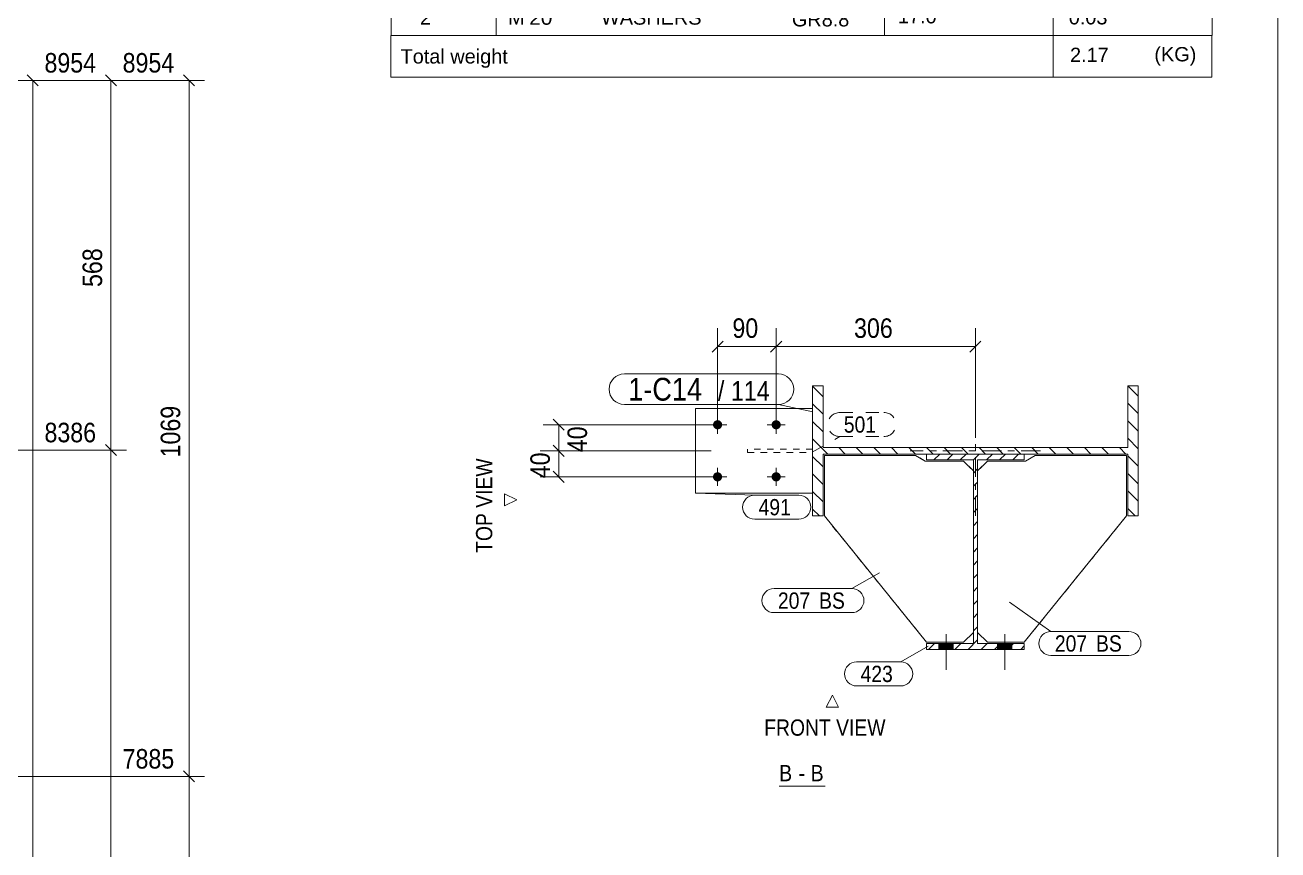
# Model space of a CAD drawing. Header units: millimetres. Extents: x 2 to 579, y 1 to 825.
# Drawn here: x 386.6 to 579, y 531.4 to 658.1 of the extents above; entities that cross this region are included whole.
import ezdxf

# ---------------------------------------------------------------- set-up
doc = ezdxf.new("R2010")
doc.units = ezdxf.units.MM
for name, pattern in [('XKITLINE00', [0]), ('XKITLINE01', [4, 1, -1, 1, -1]), ('XKITLINE02', [4, 2, -2]), ('XKITLINE03', [6, 3, -1, 1, -1])]:
    doc.linetypes.add(name, pattern=pattern)
for name, color, linetype, lineweight in [('Bolt', 3, 'Continuous', 0), ('Dimensions', 7, 'Continuous', 0), ('DrawingSheet', 5, 'Continuous', 0), ('OtherObjectType', 7, 'Continuous', 0), ('Part', 2, 'Continuous', 0), ('PartMark', 7, 'Continuous', 0)]:
    doc.layers.add(name, color=color, linetype=linetype, lineweight=lineweight)
doc.styles.add('ARIAL', font='ARIAL.TTF')
doc.styles.add('ARIAL_NARROW', font='ARIALN.TTF')

# ---------------------------------------------------------------- blocks, each defined once
blk = doc.blocks.new('*A7')
at = {"layer": 'Part', "color": 7, "linetype": 'XKITLINE00', "lineweight": 0}
for p, q in [((509.14, 601.02), (507.54, 602.62)), ((557.54, 601.11), (555.94, 602.71)), ((509.14, 598.33), (507.54, 599.93)), ((557.54, 598.42), (555.94, 600.02)), ((509.14, 595.63), (507.54, 597.23)), ((557.54, 595.72), (555.94, 597.32)), ((557.54, 593.03), (555.94, 594.63)), ((509.86, 592.21), (507.54, 594.54)), ((512.56, 592.21), (511.56, 593.21)), ((515.25, 592.21), (514.25, 593.21)), ((517.95, 592.21), (516.95, 593.21)), ((520.64, 592.21), (519.64, 593.21)), ((523.33, 592.21), (522.33, 593.21)), ((526.03, 592.21), (525.03, 593.21)), ((528.72, 592.21), (527.72, 593.21)), ((531.42, 592.21), (530.42, 593.21)), ((534.11, 592.21), (533.11, 593.21)), ((536.81, 592.21), (535.81, 593.21)), ((539.5, 592.21), (538.5, 593.21)), ((542.19, 592.21), (541.19, 593.21)), ((544.89, 592.21), (543.89, 593.21)), ((547.58, 592.21), (546.58, 593.21)), ((550.28, 592.21), (549.28, 593.21)), ((552.97, 592.21), (551.97, 593.21)), ((555.66, 592.21), (554.66, 593.21)), ((509.14, 590.24), (507.54, 591.84)), ((557.54, 590.34), (555.94, 591.94)), ((509.14, 587.55), (507.54, 589.15)), ((557.54, 587.64), (555.94, 589.24)), ((509.14, 584.86), (507.54, 586.46)), ((557.54, 584.95), (555.94, 586.55)), ((508.59, 582.71), (507.54, 583.76)), ((557.08, 582.71), (555.94, 583.85))]:
    blk.add_line(p, q, dxfattribs=at)
blk = doc.blocks.new('*A8')
at = {"layer": 'Part', "color": 7, "linetype": 'XKITLINE00', "lineweight": 0}
for p, q in [((525.04, 592.21), (525.04, 592.21)), ((525.04, 592.21), (525.04, 592.21)), ((527.06, 592.21), (526.16, 591.31)), ((529.08, 592.21), (528.18, 591.31)), ((531.1, 592.21), (530.2, 591.31)), ((533.12, 592.21), (532.22, 591.31)), ((535.14, 592.21), (534.24, 591.31)), ((537.16, 592.21), (536.26, 591.31)), ((539.18, 592.21), (538.28, 591.31)), ((532.87, 589.94), (532.22, 589.29)), ((532.87, 587.91), (532.22, 587.26)), ((532.87, 585.89), (532.22, 585.24)), ((532.87, 583.87), (532.22, 583.22)), ((532.87, 581.85), (532.22, 581.2)), ((532.87, 579.83), (532.22, 579.18)), ((532.87, 577.81), (532.22, 577.16)), ((532.87, 575.79), (532.22, 575.14)), ((532.87, 573.77), (532.22, 573.12)), ((532.87, 571.75), (532.22, 571.1)), ((532.87, 569.73), (532.22, 569.08)), ((532.87, 567.71), (532.22, 567.06)), ((532.87, 565.69), (532.22, 565.04)), ((526.25, 563.11), (525.35, 562.21)), ((528.27, 563.11), (527.37, 562.21)), ((530.29, 563.11), (529.39, 562.21)), ((532.87, 563.67), (531.41, 562.21)), ((534.33, 563.11), (533.43, 562.21)), ((536.35, 563.11), (535.45, 562.21)), ((538.37, 563.11), (537.47, 562.21)), ((540.04, 562.76), (539.49, 562.21))]:
    blk.add_line(p, q, dxfattribs=at)
blk = doc.blocks.new('*A116')
at = {"layer": 'Bolt'}
for points in [[(492.97, 597.41), (493.01, 597.41), (493.04, 597.41), (493.08, 597.4), (493.11, 597.39), (493.14, 597.38), (493.18, 597.37), (493.21, 597.36), (493.24, 597.35), (493.27, 597.33), (493.3, 597.31), (493.33, 597.3), (493.36, 597.28), (493.38, 597.25), (493.41, 597.23), (493.44, 597.21), (493.46, 597.18), (493.48, 597.16), (493.5, 597.13), (493.52, 597.1), (493.54, 597.07), (493.56, 597.04), (493.57, 597.01), (493.59, 596.98), (493.6, 596.95), (493.61, 596.92), (493.62, 596.88), (493.63, 596.85), (493.63, 596.82), (493.64, 596.78), (493.64, 596.75), (493.64, 596.71), (493.64, 596.68), (493.64, 596.64), (493.63, 596.61), (493.63, 596.58), (493.62, 596.54), (493.61, 596.51), (493.6, 596.48), (493.59, 596.45), (493.57, 596.41), (493.56, 596.38), (493.54, 596.35), (493.52, 596.32), (493.5, 596.3), (493.48, 596.27), (493.46, 596.24), (493.44, 596.22), (493.41, 596.19), (493.38, 596.17), (493.36, 596.15), (493.33, 596.13), (493.3, 596.11), (493.27, 596.1), (493.24, 596.08), (493.21, 596.07), (493.18, 596.05), (493.14, 596.04), (493.11, 596.03), (493.08, 596.03), (493.04, 596.02), (493.01, 596.02), (492.97, 596.01), (492.94, 596.01), (492.91, 596.01), (492.87, 596.02), (492.84, 596.02), (492.8, 596.03), (492.77, 596.03), (492.74, 596.04), (492.7, 596.05), (492.67, 596.07), (492.64, 596.08), (492.61, 596.1), (492.58, 596.11), (492.55, 596.13), (492.52, 596.15), (492.5, 596.17), (492.47, 596.19), (492.45, 596.22), (492.42, 596.24), (492.4, 596.27), (492.38, 596.3), (492.36, 596.32), (492.34, 596.35), (492.32, 596.38), (492.31, 596.41), (492.29, 596.45), (492.28, 596.48), (492.27, 596.51), (492.26, 596.54), (492.25, 596.58), (492.25, 596.61), (492.24, 596.64), (492.24, 596.68), (492.24, 596.71), (492.24, 596.75), (492.24, 596.78), (492.25, 596.82), (492.25, 596.85), (492.26, 596.88), (492.27, 596.92), (492.28, 596.95), (492.29, 596.98), (492.31, 597.01), (492.32, 597.04), (492.34, 597.07), (492.36, 597.1), (492.38, 597.13), (492.4, 597.16), (492.42, 597.18), (492.45, 597.21), (492.47, 597.23), (492.5, 597.25), (492.52, 597.28), (492.55, 597.3), (492.58, 597.31), (492.61, 597.33), (492.64, 597.35), (492.67, 597.36), (492.7, 597.37), (492.74, 597.38), (492.77, 597.39), (492.8, 597.4), (492.84, 597.41), (492.87, 597.41), (492.91, 597.41), (492.94, 597.41)], [(501.97, 597.41), (502.01, 597.41), (502.04, 597.41), (502.08, 597.4), (502.11, 597.39), (502.14, 597.38), (502.18, 597.37), (502.21, 597.36), (502.24, 597.35), (502.27, 597.33), (502.3, 597.31), (502.33, 597.3), (502.36, 597.28), (502.38, 597.25), (502.41, 597.23), (502.44, 597.21), (502.46, 597.18), (502.48, 597.16), (502.5, 597.13), (502.52, 597.1), (502.54, 597.07), (502.56, 597.04), (502.57, 597.01), (502.59, 596.98), (502.6, 596.95), (502.61, 596.92), (502.62, 596.88), (502.63, 596.85), (502.63, 596.82), (502.64, 596.78), (502.64, 596.75), (502.64, 596.71), (502.64, 596.68), (502.64, 596.64), (502.63, 596.61), (502.63, 596.58), (502.62, 596.54), (502.61, 596.51), (502.6, 596.48), (502.59, 596.45), (502.57, 596.41), (502.56, 596.38), (502.54, 596.35), (502.52, 596.32), (502.5, 596.3), (502.48, 596.27), (502.46, 596.24), (502.44, 596.22), (502.41, 596.19), (502.38, 596.17), (502.36, 596.15), (502.33, 596.13), (502.3, 596.11), (502.27, 596.1), (502.24, 596.08), (502.21, 596.07), (502.18, 596.05), (502.14, 596.04), (502.11, 596.03), (502.08, 596.03), (502.04, 596.02), (502.01, 596.02), (501.97, 596.01), (501.94, 596.01), (501.91, 596.01), (501.87, 596.02), (501.84, 596.02), (501.8, 596.03), (501.77, 596.03), (501.74, 596.04), (501.7, 596.05), (501.67, 596.07), (501.64, 596.08), (501.61, 596.1), (501.58, 596.11), (501.55, 596.13), (501.52, 596.15), (501.5, 596.17), (501.47, 596.19), (501.45, 596.22), (501.42, 596.24), (501.4, 596.27), (501.38, 596.3), (501.36, 596.32), (501.34, 596.35), (501.32, 596.38), (501.31, 596.41), (501.29, 596.45), (501.28, 596.48), (501.27, 596.51), (501.26, 596.54), (501.25, 596.58), (501.25, 596.61), (501.24, 596.64), (501.24, 596.68), (501.24, 596.71), (501.24, 596.75), (501.24, 596.78), (501.25, 596.82), (501.25, 596.85), (501.26, 596.88), (501.27, 596.92), (501.28, 596.95), (501.29, 596.98), (501.31, 597.01), (501.32, 597.04), (501.34, 597.07), (501.36, 597.1), (501.38, 597.13), (501.4, 597.16), (501.42, 597.18), (501.45, 597.21), (501.47, 597.23), (501.5, 597.25), (501.52, 597.28), (501.55, 597.3), (501.58, 597.31), (501.61, 597.33), (501.64, 597.35), (501.67, 597.36), (501.7, 597.37), (501.74, 597.38), (501.77, 597.39), (501.8, 597.4), (501.84, 597.41), (501.87, 597.41), (501.91, 597.41), (501.94, 597.41)], [(492.97, 589.41), (493.01, 589.41), (493.04, 589.41), (493.08, 589.4), (493.11, 589.39), (493.14, 589.38), (493.18, 589.37), (493.21, 589.36), (493.24, 589.35), (493.27, 589.33), (493.3, 589.31), (493.33, 589.3), (493.36, 589.28), (493.38, 589.25), (493.41, 589.23), (493.44, 589.21), (493.46, 589.18), (493.48, 589.16), (493.5, 589.13), (493.52, 589.1), (493.54, 589.07), (493.56, 589.04), (493.57, 589.01), (493.59, 588.98), (493.6, 588.95), (493.61, 588.92), (493.62, 588.88), (493.63, 588.85), (493.63, 588.82), (493.64, 588.78), (493.64, 588.75), (493.64, 588.71), (493.64, 588.68), (493.64, 588.64), (493.63, 588.61), (493.63, 588.58), (493.62, 588.54), (493.61, 588.51), (493.6, 588.48), (493.59, 588.45), (493.57, 588.41), (493.56, 588.38), (493.54, 588.35), (493.52, 588.32), (493.5, 588.3), (493.48, 588.27), (493.46, 588.24), (493.44, 588.22), (493.41, 588.19), (493.38, 588.17), (493.36, 588.15), (493.33, 588.13), (493.3, 588.11), (493.27, 588.1), (493.24, 588.08), (493.21, 588.07), (493.18, 588.05), (493.14, 588.04), (493.11, 588.03), (493.08, 588.03), (493.04, 588.02), (493.01, 588.02), (492.97, 588.01), (492.94, 588.01), (492.91, 588.01), (492.87, 588.02), (492.84, 588.02), (492.8, 588.03), (492.77, 588.03), (492.74, 588.04), (492.7, 588.05), (492.67, 588.07), (492.64, 588.08), (492.61, 588.1), (492.58, 588.11), (492.55, 588.13), (492.52, 588.15), (492.5, 588.17), (492.47, 588.19), (492.45, 588.22), (492.42, 588.24), (492.4, 588.27), (492.38, 588.3), (492.36, 588.32), (492.34, 588.35), (492.32, 588.38), (492.31, 588.41), (492.29, 588.45), (492.28, 588.48), (492.27, 588.51), (492.26, 588.54), (492.25, 588.58), (492.25, 588.61), (492.24, 588.64), (492.24, 588.68), (492.24, 588.71), (492.24, 588.75), (492.24, 588.78), (492.25, 588.82), (492.25, 588.85), (492.26, 588.88), (492.27, 588.92), (492.28, 588.95), (492.29, 588.98), (492.31, 589.01), (492.32, 589.04), (492.34, 589.07), (492.36, 589.1), (492.38, 589.13), (492.4, 589.16), (492.42, 589.18), (492.45, 589.21), (492.47, 589.23), (492.5, 589.25), (492.52, 589.28), (492.55, 589.3), (492.58, 589.31), (492.61, 589.33), (492.64, 589.35), (492.67, 589.36), (492.7, 589.37), (492.74, 589.38), (492.77, 589.39), (492.8, 589.4), (492.84, 589.41), (492.87, 589.41), (492.91, 589.41), (492.94, 589.41)], [(501.97, 589.41), (502.01, 589.41), (502.04, 589.41), (502.08, 589.4), (502.11, 589.39), (502.14, 589.38), (502.18, 589.37), (502.21, 589.36), (502.24, 589.35), (502.27, 589.33), (502.3, 589.31), (502.33, 589.3), (502.36, 589.28), (502.38, 589.25), (502.41, 589.23), (502.44, 589.21), (502.46, 589.18), (502.48, 589.16), (502.5, 589.13), (502.52, 589.1), (502.54, 589.07), (502.56, 589.04), (502.57, 589.01), (502.59, 588.98), (502.6, 588.95), (502.61, 588.92), (502.62, 588.88), (502.63, 588.85), (502.63, 588.82), (502.64, 588.78), (502.64, 588.75), (502.64, 588.71), (502.64, 588.68), (502.64, 588.64), (502.63, 588.61), (502.63, 588.58), (502.62, 588.54), (502.61, 588.51), (502.6, 588.48), (502.59, 588.45), (502.57, 588.41), (502.56, 588.38), (502.54, 588.35), (502.52, 588.32), (502.5, 588.3), (502.48, 588.27), (502.46, 588.24), (502.44, 588.22), (502.41, 588.19), (502.38, 588.17), (502.36, 588.15), (502.33, 588.13), (502.3, 588.11), (502.27, 588.1), (502.24, 588.08), (502.21, 588.07), (502.18, 588.05), (502.14, 588.04), (502.11, 588.03), (502.08, 588.03), (502.04, 588.02), (502.01, 588.02), (501.97, 588.01), (501.94, 588.01), (501.91, 588.01), (501.87, 588.02), (501.84, 588.02), (501.8, 588.03), (501.77, 588.03), (501.74, 588.04), (501.7, 588.05), (501.67, 588.07), (501.64, 588.08), (501.61, 588.1), (501.58, 588.11), (501.55, 588.13), (501.52, 588.15), (501.5, 588.17), (501.47, 588.19), (501.45, 588.22), (501.42, 588.24), (501.4, 588.27), (501.38, 588.3), (501.36, 588.32), (501.34, 588.35), (501.32, 588.38), (501.31, 588.41), (501.29, 588.45), (501.28, 588.48), (501.27, 588.51), (501.26, 588.54), (501.25, 588.58), (501.25, 588.61), (501.24, 588.64), (501.24, 588.68), (501.24, 588.71), (501.24, 588.75), (501.24, 588.78), (501.25, 588.82), (501.25, 588.85), (501.26, 588.88), (501.27, 588.92), (501.28, 588.95), (501.29, 588.98), (501.31, 589.01), (501.32, 589.04), (501.34, 589.07), (501.36, 589.1), (501.38, 589.13), (501.4, 589.16), (501.42, 589.18), (501.45, 589.21), (501.47, 589.23), (501.5, 589.25), (501.52, 589.28), (501.55, 589.3), (501.58, 589.31), (501.61, 589.33), (501.64, 589.35), (501.67, 589.36), (501.7, 589.37), (501.74, 589.38), (501.77, 589.39), (501.8, 589.4), (501.84, 589.41), (501.87, 589.41), (501.91, 589.41), (501.94, 589.41)]]:
    blk.add_hatch(color=3, dxfattribs=at).paths.add_polyline_path(points, flags=17)
at = {"layer": 'Bolt', "color": 3, "linetype": 'XKITLINE00', "lineweight": 0}
for p, q in [((491.54, 596.71), (494.34, 596.71)), ((492.94, 598.11), (492.94, 595.31)), ((500.54, 596.71), (503.34, 596.71)), ((501.94, 598.11), (501.94, 595.31)), ((492.94, 590.11), (492.94, 587.31)), ((501.94, 590.11), (501.94, 587.31)), ((491.54, 588.71), (494.34, 588.71)), ((500.54, 588.71), (503.34, 588.71))]:
    blk.add_line(p, q, dxfattribs=at)
blk = doc.blocks.new('*A117')
at = {"layer": 'Bolt'}
for points in [[(529.14, 563.11), (529.14, 562.21), (526.94, 562.21), (526.94, 563.11)], [(529.14, 563.11), (529.14, 562.21), (526.94, 562.21), (526.94, 563.11)], [(529.14, 563.11), (529.14, 562.21), (526.94, 562.21), (526.94, 563.11)], [(529.14, 563.11), (529.14, 562.21), (526.94, 562.21), (526.94, 563.11)], [(538.14, 563.11), (538.14, 562.21), (535.94, 562.21), (535.94, 563.11)], [(538.14, 563.11), (538.14, 562.21), (535.94, 562.21), (535.94, 563.11)], [(538.14, 563.11), (538.14, 562.21), (535.94, 562.21), (535.94, 563.11)], [(538.14, 563.11), (538.14, 562.21), (535.94, 562.21), (535.94, 563.11)]]:
    blk.add_hatch(color=3, dxfattribs=at).paths.add_polyline_path(points, flags=17)
at = {"layer": 'Bolt', "color": 3, "linetype": 'XKITLINE00', "lineweight": 0}
for p, q in [((528.04, 564.56), (528.04, 559.06)), ((528.04, 564.56), (528.04, 559.06)), ((528.04, 564.56), (528.04, 559.06)), ((528.04, 564.56), (528.04, 559.06)), ((537.04, 564.56), (537.04, 559.06)), ((537.04, 564.56), (537.04, 559.06)), ((537.04, 564.56), (537.04, 559.06)), ((537.04, 564.56), (537.04, 559.06)), ((526.94, 563.11), (526.94, 562.21)), ((526.94, 563.11), (526.94, 562.21)), ((526.94, 563.11), (526.94, 562.21)), ((526.94, 563.11), (526.94, 562.21)), ((529.14, 563.11), (529.14, 562.21)), ((529.14, 563.11), (529.14, 562.21)), ((529.14, 563.11), (529.14, 562.21)), ((529.14, 563.11), (529.14, 562.21)), ((535.94, 563.11), (535.94, 562.21)), ((535.94, 563.11), (535.94, 562.21)), ((535.94, 563.11), (535.94, 562.21)), ((535.94, 563.11), (535.94, 562.21)), ((538.14, 563.11), (538.14, 562.21)), ((538.14, 563.11), (538.14, 562.21)), ((538.14, 563.11), (538.14, 562.21)), ((538.14, 563.11), (538.14, 562.21))]:
    blk.add_line(p, q, dxfattribs=at)
blk = doc.blocks.new('*A118')
at = {"layer": 'Part', "color": 2, "linetype": 'XKITLINE00', "lineweight": 0}
for p, q in [((507.54, 582.71), (507.54, 602.71)), ((507.54, 602.71), (509.14, 602.71)), ((509.14, 602.71), (509.14, 593.21)), ((555.94, 602.71), (557.54, 602.71)), ((555.94, 593.21), (555.94, 602.71)), ((557.54, 602.71), (557.54, 582.71)), ((509.14, 593.21), (555.94, 593.21)), ((555.94, 592.21), (509.14, 592.21)), ((509.14, 592.21), (509.14, 582.71)), ((555.94, 582.71), (555.94, 592.21)), ((509.14, 582.71), (507.54, 582.71)), ((557.54, 582.71), (555.94, 582.71))]:
    blk.add_line(p, q, dxfattribs=at)
at = {"layer": 'Part', "color": 7, "linetype": 'XKITLINE03', "lineweight": 0}
for p, q in [((532.54, 582.71), (532.54, 602.71)), ((542.54, 592.71), (522.54, 592.71))]:
    blk.add_line(p, q, dxfattribs=at)
blk = doc.blocks.new('*A119')
at = {"layer": 'Part', "color": 2, "linetype": 'XKITLINE00', "lineweight": 0}
for p, q in [((489.54, 599.21), (489.54, 586.21)), ((489.54, 599.21), (507.54, 599.21)), ((489.54, 586.21), (507.54, 586.21))]:
    blk.add_line(p, q, dxfattribs=at)
at = {"layer": 'Part', "color": 7, "linetype": 'XKITLINE01', "lineweight": 0}
for p, q in [((489.54, 586.21), (489.54, 599.21)), ((507.54, 586.21), (507.54, 599.21)), ((507.54, 599.21), (507.54, 586.21))]:
    blk.add_line(p, q, dxfattribs=at)
blk = doc.blocks.new('*A120')
at = {"layer": 'Part', "color": 7, "linetype": 'XKITLINE01', "lineweight": 0}
for p, q in [((497.54, 592.96), (497.54, 592.46)), ((507.54, 592.96), (497.54, 592.96)), ((507.54, 592.46), (507.54, 592.96)), ((497.54, 592.46), (507.54, 592.46))]:
    blk.add_line(p, q, dxfattribs=at)
blk = doc.blocks.new('*A121')
at = {"layer": 'Part', "color": 2, "linetype": 'XKITLINE00', "lineweight": 0}
for p, q in [((525.04, 592.21), (540.04, 592.21)), ((525.04, 591.31), (525.04, 592.21)), ((532.22, 591.31), (525.04, 591.31)), ((532.22, 563.11), (532.22, 591.31)), ((540.04, 591.31), (532.87, 591.31)), ((532.87, 591.31), (532.87, 563.11)), ((540.04, 592.21), (540.04, 591.31)), ((525.04, 562.21), (525.04, 563.11)), ((525.04, 563.11), (532.22, 563.11)), ((540.04, 562.21), (525.04, 562.21)), ((532.87, 563.11), (540.04, 563.11)), ((540.04, 563.11), (540.04, 562.21))]:
    blk.add_line(p, q, dxfattribs=at)
at = {"layer": 'Part', "color": 7, "linetype": 'XKITLINE03', "lineweight": 0}
blk.add_line((532.54, 577.21), (532.54, 577.21), dxfattribs=at)
blk = doc.blocks.new('*A122')
at = {"layer": 'Part', "color": 7, "linetype": 'XKITLINE01', "lineweight": 0}
for p, q in [((532.87, 589.61), (534.37, 591.11)), ((534.37, 591.11), (540.24, 591.11)), ((540.24, 591.11), (541.74, 592.01)), ((541.74, 592.01), (555.74, 592.01)), ((555.74, 592.01), (555.74, 582.71)), ((532.87, 564.81), (532.87, 589.61)), ((555.74, 582.71), (540.04, 563.31)), ((534.37, 563.31), (532.87, 564.81)), ((540.04, 563.31), (534.37, 563.31))]:
    blk.add_line(p, q, dxfattribs=at)
blk = doc.blocks.new('*A123')
at = {"layer": 'Part', "color": 7, "linetype": 'XKITLINE01', "lineweight": 0}
for p, q in [((523.34, 592.01), (509.34, 592.01)), ((509.34, 592.01), (509.34, 582.71)), ((524.84, 591.11), (523.34, 592.01)), ((530.72, 591.11), (524.84, 591.11)), ((532.22, 589.61), (530.72, 591.11)), ((532.22, 564.81), (532.22, 589.61)), ((509.34, 582.71), (525.04, 563.31)), ((530.72, 563.31), (532.22, 564.81)), ((525.04, 563.31), (530.72, 563.31))]:
    blk.add_line(p, q, dxfattribs=at)
blk = doc.blocks.new('*A124')
at = {"layer": 'Part', "color": 2, "linetype": 'XKITLINE00', "lineweight": 0}
for p, q in [((532.87, 589.61), (534.37, 591.11)), ((534.37, 591.11), (540.24, 591.11)), ((540.24, 591.11), (541.74, 592.01)), ((541.74, 592.01), (555.74, 592.01)), ((555.74, 592.01), (555.74, 582.71)), ((555.74, 582.71), (540.04, 563.31)), ((534.37, 563.31), (532.87, 564.81)), ((540.04, 563.31), (534.37, 563.31))]:
    blk.add_line(p, q, dxfattribs=at)
at = {"layer": 'Part', "color": 7, "linetype": 'XKITLINE01', "lineweight": 0}
blk.add_line((532.87, 564.81), (532.87, 589.61), dxfattribs=at)
blk = doc.blocks.new('*A125')
at = {"layer": 'Part', "color": 2, "linetype": 'XKITLINE00', "lineweight": 0}
for p, q in [((523.34, 592.01), (509.34, 592.01)), ((509.34, 592.01), (509.34, 582.71)), ((524.84, 591.11), (523.34, 592.01)), ((530.72, 591.11), (524.84, 591.11)), ((532.22, 589.61), (530.72, 591.11)), ((509.34, 582.71), (525.04, 563.31)), ((530.72, 563.31), (532.22, 564.81)), ((525.04, 563.31), (530.72, 563.31))]:
    blk.add_line(p, q, dxfattribs=at)
at = {"layer": 'Part', "color": 7, "linetype": 'XKITLINE01', "lineweight": 0}
blk.add_line((532.22, 564.81), (532.22, 589.61), dxfattribs=at)
blk = doc.blocks.new('*A136')
at = {"layer": 'DrawingSheet', "color": 5, "linetype": 'XKITLINE00', "lineweight": 0}
blk.add_line((579, 5), (579, 825), dxfattribs=at)
blk = doc.blocks.new('*A137')
at = {"layer": 'OtherObjectType', "color": 7, "linetype": 'XKITLINE00', "lineweight": 0}
for p, q in [((442.76, 701.25), (442.75, 690.25)), ((442.76, 701.25), (568.88, 701.25)), ((568.88, 701.25), (568.88, 690.25)), ((442.75, 696.6), (568.88, 696.6)), ((458.87, 696.61), (458.87, 690.25)), ((518.57, 696.61), (518.57, 690.25)), ((544.47, 696.59), (544.47, 690.25)), ((442.76, 690.22), (442.76, 684.72)), ((442.77, 690.25), (568.88, 690.25)), ((458.92, 690.25), (458.92, 684.63)), ((518.57, 690.25), (518.57, 684.63)), ((544.5, 690.25), (544.5, 684.75)), ((568.88, 690.25), (568.88, 684.75)), ((442.79, 684.63), (442.79, 679.02)), ((458.95, 684.63), (458.95, 679.01)), ((518.57, 684.63), (518.57, 679.01)), ((544.5, 684.63), (544.5, 679.13)), ((568.88, 684.63), (568.88, 679.13)), ((442.79, 679), (442.79, 673.43)), ((458.95, 679.01), (458.95, 673.39)), ((518.57, 679.01), (518.57, 673.39)), ((544.5, 679.01), (544.5, 673.4)), ((568.88, 679.01), (568.88, 673.4)), ((568.88, 673.4), (442.75, 673.43)), ((442.76, 673.36), (442.76, 667.86)), ((458.92, 673.39), (458.92, 667.77)), ((518.57, 673.39), (518.57, 667.77)), ((544.5, 673.39), (544.5, 667.89)), ((568.88, 673.39), (568.88, 667.89)), ((442.79, 667.77), (442.79, 662.16)), ((458.95, 667.77), (458.95, 662.16)), ((518.57, 667.77), (518.57, 662.16)), ((544.5, 667.77), (544.5, 662.27)), ((568.88, 667.77), (568.88, 662.27)), ((442.79, 662.14), (442.79, 656.57)), ((458.95, 662.15), (458.95, 656.54)), ((518.57, 662.16), (518.57, 656.54)), ((544.5, 662.15), (544.5, 656.55)), ((568.88, 662.15), (568.88, 656.54)), ((568.88, 656.54), (442.75, 656.57)), ((442.78, 656.54), (442.78, 650.13)), ((442.85, 656.53), (568.87, 656.54)), ((544.5, 656.5), (544.5, 650.09)), ((568.87, 656.51), (568.87, 650.09)), ((442.77, 650.09), (568.87, 650.09))]:
    blk.add_line(p, q, dxfattribs=at)
at = {"layer": 'OtherObjectType', "color": 7, "style": 'ARIAL_NARROW'}
for s, width, p in [('BOLT, NUT & WASHERS MATERIAL LIST', 1.211571, (444.79, 698.09)), ('UNIT WEIGHT', 1.211571, (520.03, 694.02)), ('WEIGHT (KG)', 1.211571, (545.78, 692.4)), ('EACH', 1.211571, (444.78, 692.22)), ('REMARK', 1.211571, (460.7, 692.31)), (' KG/1000', 1.211571, (524.02, 690.93)), ('4', 1.211571, (447.26, 686.35)), ('M', 1.211571, (460.26, 686.15)), ('24', 1.275, (463.5, 686.13)), ('x', 1.211571, (467.58, 686.13)), ('55', 1.211571, (469.76, 686.12)), ('BOLTS', 1.211571, (474.63, 686.14)), ('A307', 1.211571, (504.25, 686.09)), ('291.0', 1.211571, (520.34, 686.18)), ('1.16', 1.211571, (546.87, 686.31)), ('4', 1.211571, (447.4, 680.91)), ('M', 1.211571, (460.54, 680.71)), ('24', 1.275, (463.78, 680.69)), ('NUTS', 1.211571, (474.91, 680.71)), ('A307', 1.211571, (504.35, 680.39)), ('104.0', 1.211571, (520.56, 680.8)), ('0.42', 1.211571, (546.87, 680.69)), ('32.0', 1.211571, (520.64, 675.24)), ('0.13', 1.211571, (546.87, 675.08)), ('4', 1.211571, (447.24, 675.04)), ('M', 1.211571, (460.76, 675.04)), ('24', 1.275, (464, 675.02)), ('WASHERS', 1.211571, (475.04, 675.03)), ('A307', 1.211571, (504.35, 674.77)), ('2', 1.211571, (447.26, 669.5)), ('154.2', 1.211571, (520.34, 669.32)), ('0.31', 1.211571, (546.87, 669.46)), ('M', 1.211571, (460.26, 669.29)), ('20', 1.275, (463.5, 669.27)), ('x', 1.211571, (467.58, 669.27)), ('40', 1.211571, (469.76, 669.26)), ('BOLTS', 1.211571, (474.63, 669.28)), ('GR8.8', 1.211571, (504.25, 669.23)), ('2', 1.211571, (447.4, 664.05)), ('M', 1.211571, (460.54, 663.86)), ('20', 1.275, (463.78, 663.84)), ('NUTS', 1.211571, (474.91, 663.85)), ('GR8.8', 1.211571, (504.35, 663.53)), ('59.8', 1.211571, (520.56, 663.95)), ('0.12', 1.211571, (546.87, 663.84)), ('2', 1.211571, (447.24, 658.18)), ('M', 1.211571, (460.76, 658.18)), ('20', 1.275, (464, 658.16)), ('WASHERS', 1.211571, (475.04, 658.18)), ('GR8.8', 1.211571, (504.35, 657.91)), ('17.0', 1.211571, (520.64, 658.38)), ('0.03', 1.211571, (546.87, 658.22)), ('Total weight', 1.211571, (444.26, 652.21)), ('2.17', 1.211571, (547.07, 652.44)), ('(KG)', 1.211571, (560.02, 652.54))]:
    blk.add_text(s, height=2.2, dxfattribs=dict(at, width=width)).set_placement(p)
blk = doc.blocks.new('*A155')
at = {"layer": 'Dimensions', "color": 7, "linetype": 'XKITLINE00', "lineweight": 0}
for p, q in [((309.97, 542.69), (414.17, 542.69)), ((410.93, 543.54), (412.62, 541.84)), ((411.77, 68.19), (411.77, 542.69))]:
    blk.add_line(p, q, dxfattribs=at)
at = {"layer": 'Dimensions', "color": 3}
blk.add_point((411.77, 542.69), dxfattribs=at)
at = {"layer": 'Dimensions', "color": 3, "style": 'ARIAL', "width": 0.85}
blk.add_text('7885', height=3, dxfattribs=at).set_placement((401.57, 543.89))
blk = doc.blocks.new('*A156')
at = {"layer": 'Dimensions', "color": 7, "linetype": 'XKITLINE00', "lineweight": 0}
for p, q in [((410.93, 650.46), (412.62, 648.77)), ((223.77, 649.62), (414.17, 649.62)), ((411.77, 542.69), (411.77, 649.62)), ((309.97, 542.69), (414.17, 542.69)), ((410.93, 543.54), (412.62, 541.84))]:
    blk.add_line(p, q, dxfattribs=at)
at = {"layer": 'Dimensions', "color": 3}
for p in [(411.77, 649.62), (411.77, 542.69)]:
    blk.add_point(p, dxfattribs=at)
at = {"layer": 'Dimensions', "color": 3, "style": 'ARIAL', "width": 0.85}
blk.add_text('8954', height=3, dxfattribs=at).set_placement((401.57, 650.82))
blk.add_text('1069', height=3, rotation=90.0002, dxfattribs=at).set_placement((410.42, 591.7))
blk = doc.blocks.new('*A158')
at = {"layer": 'Dimensions', "color": 7, "linetype": 'XKITLINE00', "lineweight": 0}
for p, q in [((248.77, 592.82), (402.17, 592.82)), ((398.93, 593.67), (400.62, 591.97)), ((399.77, 200.82), (399.77, 592.82))]:
    blk.add_line(p, q, dxfattribs=at)
at = {"layer": 'Dimensions', "color": 3}
blk.add_point((399.77, 592.82), dxfattribs=at)
at = {"layer": 'Dimensions', "color": 3, "style": 'ARIAL', "width": 0.85}
blk.add_text('8386', height=3, dxfattribs=at).set_placement((389.57, 594.02))
blk = doc.blocks.new('*A159')
at = {"layer": 'Dimensions', "color": 7, "linetype": 'XKITLINE00', "lineweight": 0}
for p, q in [((398.93, 650.46), (400.62, 648.77)), ((223.77, 649.62), (402.17, 649.62)), ((399.77, 592.82), (399.77, 649.62)), ((248.77, 592.82), (402.17, 592.82)), ((398.93, 593.67), (400.62, 591.97))]:
    blk.add_line(p, q, dxfattribs=at)
at = {"layer": 'Dimensions', "color": 3}
for p in [(399.77, 649.62), (399.77, 592.82)]:
    blk.add_point(p, dxfattribs=at)
at = {"layer": 'Dimensions', "color": 3, "style": 'ARIAL', "width": 0.85}
blk.add_text('8954', height=3, dxfattribs=at).set_placement((389.57, 650.82))
blk.add_text('568', height=3, rotation=90.0002, dxfattribs=at).set_placement((398.42, 617.88))
blk = doc.blocks.new('*A162')
at = {"layer": 'Dimensions', "color": 7, "linetype": 'XKITLINE00', "lineweight": 0}
for p, q in [((386.93, 650.46), (388.62, 648.77)), ((223.77, 649.62), (390.17, 649.62)), ((387.77, 265.56), (387.77, 649.62))]:
    blk.add_line(p, q, dxfattribs=at)
at = {"layer": 'Dimensions', "color": 3}
blk.add_point((387.77, 649.62), dxfattribs=at)
blk = doc.blocks.new('*A299')
at = {"layer": 'Dimensions', "color": 7, "linetype": 'XKITLINE00', "lineweight": 0}
for p, q in [((491.94, 592.71), (465.69, 592.71)), ((467.69, 593.56), (469.39, 591.86)), ((468.54, 588.71), (468.54, 592.71)), ((467.69, 589.56), (469.39, 587.86)), ((491.94, 588.71), (465.69, 588.71))]:
    blk.add_line(p, q, dxfattribs=at)
at = {"layer": 'Dimensions', "color": 3}
for p in [(468.54, 592.71), (468.54, 588.71)]:
    blk.add_point(p, dxfattribs=at)
at = {"layer": 'Dimensions', "color": 3, "style": 'ARIAL', "width": 0.85}
blk.add_text('40', height=3, rotation=90.0002, dxfattribs=at).set_placement((467.19, 588.49))
blk = doc.blocks.new('*A300')
at = {"layer": 'Dimensions', "color": 7, "linetype": 'XKITLINE00', "lineweight": 0}
for p, q in [((491.94, 596.71), (466.14, 596.71)), ((467.69, 597.56), (469.39, 595.86)), ((468.54, 592.71), (468.54, 596.71)), ((491.94, 592.71), (466.14, 592.71)), ((467.69, 593.56), (469.39, 591.86))]:
    blk.add_line(p, q, dxfattribs=at)
at = {"layer": 'Dimensions', "color": 3}
for p in [(468.54, 596.71), (468.54, 592.71)]:
    blk.add_point(p, dxfattribs=at)
at = {"layer": 'Dimensions', "color": 3, "style": 'ARIAL', "width": 0.85}
blk.add_text('40', height=3, rotation=90.0002, dxfattribs=at).set_placement((472.89, 592.49))
blk = doc.blocks.new('*A301')
at = {"layer": 'Dimensions', "color": 7, "linetype": 'XKITLINE00', "lineweight": 0}
for p, q in [((492.94, 597.71), (492.94, 611.56)), ((501.94, 597.71), (501.94, 611.56)), ((493.79, 609.56), (492.09, 607.86)), ((492.94, 608.71), (501.94, 608.71)), ((502.79, 609.56), (501.09, 607.86))]:
    blk.add_line(p, q, dxfattribs=at)
at = {"layer": 'Dimensions', "color": 3}
for p in [(492.94, 608.71), (501.94, 608.71)]:
    blk.add_point(p, dxfattribs=at)
at = {"layer": 'Dimensions', "color": 3, "style": 'ARIAL', "width": 0.85}
blk.add_text('90', height=3, dxfattribs=at).set_placement((495.22, 610.06))
blk = doc.blocks.new('*A302')
at = {"layer": 'Dimensions', "color": 7, "linetype": 'XKITLINE00', "lineweight": 0}
for p, q in [((501.94, 597.71), (501.94, 611.56)), ((532.54, 597.71), (532.54, 611.56)), ((502.79, 609.56), (501.09, 607.86)), ((501.94, 608.71), (532.54, 608.71)), ((533.39, 609.56), (531.69, 607.86))]:
    blk.add_line(p, q, dxfattribs=at)
at = {"layer": 'Dimensions', "color": 3}
for p in [(501.94, 608.71), (532.54, 608.71)]:
    blk.add_point(p, dxfattribs=at)
at = {"layer": 'Dimensions', "color": 3, "style": 'ARIAL', "width": 0.85}
blk.add_text('306', height=3, dxfattribs=at).set_placement((513.9, 610.06))
blk = doc.blocks.new('*A303')
at = {"layer": 'PartMark', "color": 7, "linetype": 'XKITLINE00', "lineweight": 0}
for p, q in [((525.3, 562.69), (521.06, 560.29)), ((514.3, 560.29), (521.06, 560.29)), ((514.3, 556.59), (521.06, 556.59))]:
    blk.add_line(p, q, dxfattribs=at)
for centre, start, end in [((514.3, 558.44), 90, 270), ((521.06, 558.44), 270, 90)]:
    blk.add_arc(centre, 1.85, start, end, dxfattribs=at)
at = {"layer": 'PartMark', "color": 3, "style": 'ARIAL', "width": 0.85}
blk.add_text('423', height=2.5, dxfattribs=at).set_placement((514.9, 557.19))
blk = doc.blocks.new('*A304')
at = {"layer": 'PartMark', "color": 7, "linetype": 'XKITLINE02', "lineweight": 0}
for p, q in [((511.73, 598.6), (518.49, 598.6)), ((507.48, 592.51), (511.73, 594.9)), ((511.73, 594.9), (518.49, 594.9))]:
    blk.add_line(p, q, dxfattribs=at)
for centre, start, end in [((511.73, 596.75), 90, 270), ((518.49, 596.75), 270, 90)]:
    blk.add_arc(centre, 1.85, start, end, dxfattribs=at)
at = {"layer": 'PartMark', "color": 3, "style": 'ARIAL', "width": 0.85}
blk.add_text('501', height=2.5, dxfattribs=at).set_placement((512.33, 595.5))
blk = doc.blocks.new('*A305')
at = {"layer": 'PartMark', "color": 7, "linetype": 'XKITLINE00', "lineweight": 0}
for p, q in [((489.54, 586.21), (498.64, 585.9)), ((498.64, 585.9), (505.41, 585.9)), ((498.64, 582.2), (505.41, 582.2))]:
    blk.add_line(p, q, dxfattribs=at)
for centre, start, end in [((498.64, 584.05), 90, 270), ((505.41, 584.05), 270, 90)]:
    blk.add_arc(centre, 1.85, start, end, dxfattribs=at)
at = {"layer": 'PartMark', "color": 3, "style": 'ARIAL', "width": 0.85}
blk.add_text('491', height=2.5, dxfattribs=at).set_placement((499.24, 582.8))
blk = doc.blocks.new('*A306')
at = {"layer": 'PartMark', "color": 7, "linetype": 'XKITLINE00', "lineweight": 0}
for p, q in [((478.63, 604.52), (502.28, 604.52)), ((478.63, 599.82), (502.28, 599.82)), ((507.59, 598.68), (502.28, 599.82))]:
    blk.add_line(p, q, dxfattribs=at)
for centre, start, end in [((478.63, 602.17), 90, 270), ((502.28, 602.17), 270, 90)]:
    blk.add_arc(centre, 2.35, start, end, dxfattribs=at)
at = {"layer": 'PartMark', "color": 1, "style": 'ARIAL', "width": 0.85}
blk.add_text('1-C14', height=3.5, dxfattribs=at).set_placement((479.23, 600.42))
at = {"layer": 'PartMark', "color": 3, "style": 'ARIAL', "width": 0.85}
for s, p in [('/', (492.99, 600.42)), ('114', (495, 600.42))]:
    blk.add_text(s, height=3, dxfattribs=at).set_placement(p)
blk = doc.blocks.new('*A307')
at = {"layer": 'PartMark', "color": 7, "linetype": 'XKITLINE00', "lineweight": 0}
for p, q in [((517.82, 573.94), (513.57, 571.55)), ((501.61, 571.55), (513.57, 571.55)), ((501.61, 567.85), (513.57, 567.85))]:
    blk.add_line(p, q, dxfattribs=at)
for centre, start, end in [((501.61, 569.7), 90, 270), ((513.57, 569.7), 270, 90)]:
    blk.add_arc(centre, 1.85, start, end, dxfattribs=at)
at = {"layer": 'PartMark', "color": 3, "style": 'ARIAL', "width": 0.85}
for s, p in [('207', (502.21, 568.45)), ('BS', (508.53, 568.45))]:
    blk.add_text(s, height=2.5, dxfattribs=at).set_placement(p)
blk = doc.blocks.new('*A308')
at = {"layer": 'PartMark', "color": 7, "linetype": 'XKITLINE00', "lineweight": 0}
for p, q in [((537.78, 569.47), (544.14, 564.96)), ((544.14, 564.96), (556.11, 564.96)), ((544.14, 561.26), (556.11, 561.26))]:
    blk.add_line(p, q, dxfattribs=at)
for centre, start, end in [((544.14, 563.11), 90, 270), ((556.11, 563.11), 270, 90)]:
    blk.add_arc(centre, 1.85, start, end, dxfattribs=at)
at = {"layer": 'PartMark', "color": 3, "style": 'ARIAL', "width": 0.85}
for s, p in [('207', (544.74, 561.86)), ('BS', (551.06, 561.86))]:
    blk.add_text(s, height=2.5, dxfattribs=at).set_placement(p)
blk = doc.blocks.new('*A309')
at = {"layer": 'OtherObjectType', "color": 7, "linetype": 'XKITLINE00', "lineweight": 0}
for p, q in [((460.22, 584.24), (460.22, 586.12)), ((460.22, 586.12), (462.09, 585.18)), ((462.09, 585.18), (460.22, 584.24)), ((462.09, 585.18), (462.09, 585.18)), ((509.63, 553.32), (510.57, 555.19)), ((510.57, 555.19), (511.5, 553.32)), ((510.57, 555.19), (510.57, 555.19)), ((511.5, 553.32), (509.63, 553.32)), ((502.41, 541.19), (509.47, 541.19))]:
    blk.add_line(p, q, dxfattribs=at)
at = {"layer": 'OtherObjectType', "color": 7, "style": 'ARIAL', "width": 0.85}
blk.add_text('TOP VIEW', height=2.5, rotation=90, dxfattribs=at).set_placement((458.34, 577.03))
for s, p in [('FRONT VIEW', (500.1, 548.94)), ('B', (502.41, 541.94)), ('-', (505.39, 541.94)), ('B', (507.25, 541.94))]:
    blk.add_text(s, height=2.5, dxfattribs=at).set_placement(p)

msp = doc.modelspace()

# ---------------------------------------------------------------- block references
at = {"lineweight": 0}
for name in ['*A136', '*A137', '*A156', '*A159', '*A162', '*A301', '*A302', '*A306', '*A7', '*A118', '*A119', '*A304', '*A158', '*A300', '*A116', '*A299', '*A120', '*A123', '*A125', '*A8', '*A121', '*A122', '*A124', '*A305', '*A307', '*A308', '*A117', '*A303', '*A155']:
    msp.add_blockref(name, (0, 0), dxfattribs=at)
at = {"layer": 'OtherObjectType', "lineweight": 0}
msp.add_blockref('*A309', (0, 0), dxfattribs=at)

doc.saveas('drawing.dxf')
